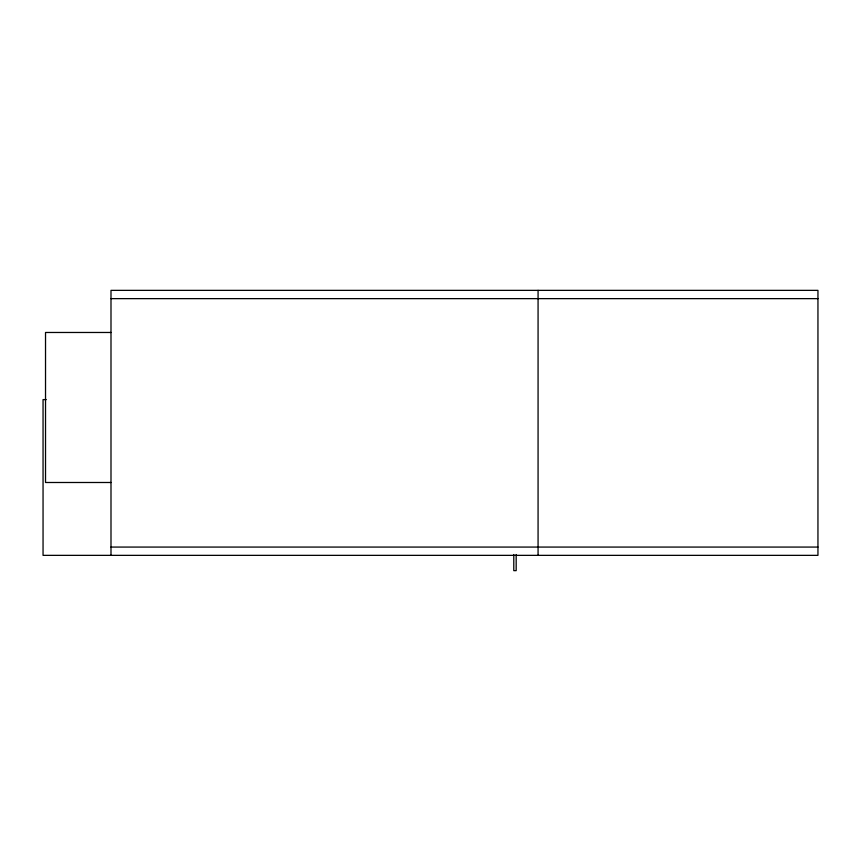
<?xml version="1.0" encoding="UTF-8"?>
<svg xmlns="http://www.w3.org/2000/svg" width="861" height="861" viewBox="0 0 861 861"><rect width="100%" height="100%" fill="white"/><g stroke="black" fill="none" stroke-linecap="round" stroke-linejoin="round"><path stroke-width="1.29" d="M110.994 298.638L817.95 298.638M110.994 332.475L45.525 332.475L45.525 482.494L110.994 482.494M46.236 399.601L43.05 399.601L43.05 555.356L817.95 555.356L817.95 290.361L110.994 290.361L110.994 555.356M110.994 547.069L817.95 547.069M538.071 290.361L538.071 555.356M516.18 554.516L516.18 570.639L513.78 570.639L513.78 554.516"/></g></svg>
